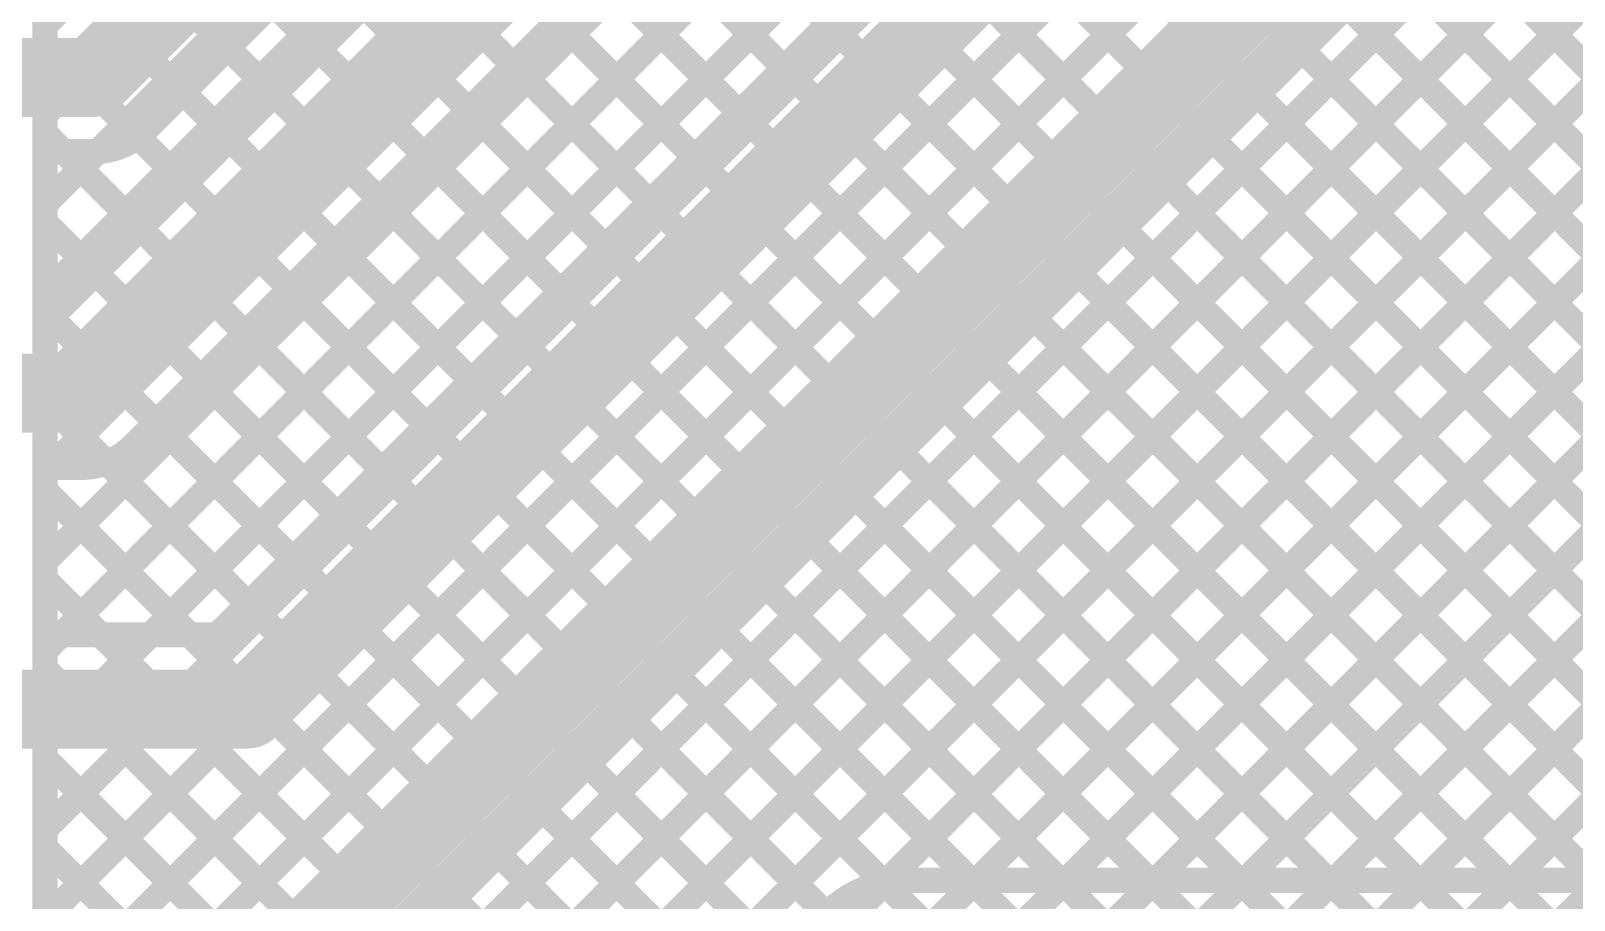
# Model space of a CAD drawing. Header units: millimetres. Extents: x 3.9 to 7.44, y 1.03 to 3.16.
# Drawn here: x 5.0895 to 5.5782, y 1.3947 to 1.67 of the extents above; entities that cross this region are included whole.
import ezdxf

# ---------------------------------------------------------------- set-up
doc = ezdxf.new("R2010")
doc.units = ezdxf.units.MM
doc.header["$MEASUREMENT"] = 0
doc.layers.add('BottomLayer', color=5, linetype='Continuous')
doc.layers.add('TopLayer', color=1, linetype='Continuous')

msp = doc.modelspace()

# ---------------------------------------------------------------- linework, layer by layer
at = {"layer": 'BottomLayer'}
for points, const_width in [([(5.09401, 1.36048), (5.968, 2.23448)], 0.008), ([(5.09401, 1.3322), (5.968, 2.20619)], 0.008), ([(5.09401, 1.30391), (5.968, 2.17791)], 0.008), ([(5.09401, 1.27563), (5.968, 2.14962)], 0.008), ([(5.09821, 1.25155), (5.968, 2.12134)], 0.008), ([(5.10921, 1.65521), (5.516, 2.062)], 0.025), ([(5.09401, 1.58676), (5.54575, 2.0385)], 0.008), ([(5.12585, 1.63861), (5.52573, 2.0385)], 0.008), ([(5.11235, 1.23741), (5.88946, 2.01452)], 0.008), ([(5.09548, 1.57871), (5.52637, 2.0096)], 0.008), ([(5.10521, 1.55521), (5.543, 1.993)], 0.025), ([(5.1265, 1.22327), (5.894, 1.99077)], 0.008), ([(5.09401, 1.47362), (5.58989, 1.9695)], 0.008), ([(5.09401, 1.44534), (5.61817, 1.9695)], 0.008), ([(5.09401, 1.5019), (5.5616, 1.9695)], 0.008), ([(5.09401, 1.38877), (5.67474, 1.9695)], 0.008), ([(5.09401, 1.41705), (5.64646, 1.9695)], 0.008), ([(5.12185, 1.53861), (5.55273, 1.9695)], 0.008), ([(5.14064, 1.20912), (5.894, 1.96249)], 0.008), ([(5.36009, 1.40029), (5.894, 1.9342)], 0.008), ([(5.38908, 1.401), (5.894, 1.90592)], 0.008), ([(5.41737, 1.401), (5.894, 1.87763)], 0.008), ([(5.44565, 1.401), (5.88904, 1.84439)], 0.008), ([(5.412, 1.82877), (5.81743, 1.42334)], 0.008), ([(5.47394, 1.401), (5.89481, 1.82187)], 0.008), ([(5.39786, 1.81463), (5.80329, 1.4092)], 0.008), ([(5.50222, 1.401), (5.91732, 1.8161)], 0.008), ([(5.5305, 1.401), (5.935, 1.8055)], 0.008), ([(5.38372, 1.80049), (5.78221, 1.402)], 0.008), ([(5.36958, 1.78634), (5.75392, 1.402)], 0.008), ([(5.55879, 1.401), (5.935, 1.77721)], 0.008), ([(5.35544, 1.7722), (5.72564, 1.402)], 0.008), ([(5.34129, 1.75806), (5.69735, 1.402)], 0.008), ([(5.32715, 1.74392), (5.66907, 1.402)], 0.008), ([(5.31301, 1.72978), (5.64079, 1.402)], 0.008), ([(5.29887, 1.71563), (5.6125, 1.402)], 0.008), ([(5.28473, 1.70149), (5.58522, 1.401)], 0.008), ([(5.27058, 1.68735), (5.55693, 1.401)], 0.008), ([(5.16601, 1.67878), (5.18078, 1.66401)], 0.008), ([(5.25644, 1.67321), (5.52865, 1.401)], 0.008), ([(5.04364, 1.65521), (5.10921, 1.65521)], 0.025), ([(5.15187, 1.66464), (5.16664, 1.64987)], 0.008), ([(5.2423, 1.65907), (5.50036, 1.401)], 0.008), ([(5.13773, 1.6505), (5.1525, 1.63573)], 0.008), ([(5.22816, 1.64492), (5.47208, 1.401)], 0.008), ([(5.12344, 1.63651), (5.13835, 1.62159)], 0.008), ([(5.09401, 1.61504), (5.11073, 1.63176)], 0.008), ([(5.09401, 1.63171), (5.10921, 1.63171)], 0.008), ([(5.09401, 1.60558), (5.09401, 1.63171)], 0.008), ([(5.09995, 1.63171), (5.12421, 1.60745)], 0.008), ([(5.21401, 1.63078), (5.4438, 1.401)], 0.008), ([(5.19987, 1.61664), (5.41551, 1.401)], 0.008), ([(5.09401, 1.60937), (5.11007, 1.5933)], 0.008), ([(5.09401, 1.57871), (5.09401, 1.60484)], 0.008), ([(5.18573, 1.6025), (5.38723, 1.401)], 0.008), ([(5.17159, 1.58835), (5.35973, 1.40021)], 0.008), ([(5.15745, 1.57421), (5.34148, 1.39018)], 0.008), ([(5.04364, 1.55521), (5.10521, 1.55521)], 0.025), ([(5.1433, 1.56007), (5.32733, 1.37604)], 0.008), ([(5.12916, 1.54593), (5.31319, 1.3619)], 0.008), ([(5.09401, 1.53171), (5.10521, 1.53171)], 0.008), ([(5.09401, 1.50558), (5.09401, 1.53171)], 0.008), ([(5.11356, 1.53325), (5.29905, 1.34776)], 0.008), ([(5.09401, 1.52451), (5.28491, 1.33361)], 0.008), ([(5.09401, 1.40558), (5.09401, 1.50484)], 0.008), ([(5.09401, 1.49623), (5.27076, 1.31947)], 0.008), ([(5.09401, 1.46794), (5.25662, 1.30533)], 0.008), ([(5.09401, 1.43966), (5.24248, 1.29119)], 0.008), ([(5.09401, 1.41138), (5.22834, 1.27705)], 0.008), ([(5.09401, 1.30558), (5.09401, 1.40484)], 0.008), ([(5.3672, 1.401), (5.58857, 1.401)], 0.008)]:
    msp.add_lwpolyline(points, dxfattribs=dict(at, const_width=const_width))
for points, const_width in [([(5.25444, 1.67321, 1), (5.25844, 1.67321, 1)], 0.004), ([(5.10296, 1.65521, 1), (5.11546, 1.65521, 1)], 0.0125), ([(5.10296, 1.65521, 1), (5.11546, 1.65521, 1)], 0.0125), ([(5.14987, 1.66464, 1), (5.15387, 1.66464, 1)], 0.004), ([(5.17878, 1.66401, 1), (5.18278, 1.66401, 1)], 0.004), ([(5.2403, 1.65907, 1), (5.2443, 1.65907, 1)], 0.004), ([(5.13573, 1.6505, 1), (5.13973, 1.6505, 1)], 0.004), ([(5.16464, 1.64987, 1), (5.16864, 1.64987, 1)], 0.004), ([(5.22616, 1.64492, 1), (5.23016, 1.64492, 1)], 0.004), ([(5.12383, 1.6386, 1), (5.12783, 1.6386, 1)], 0.004), ([(5.12385, 1.63861, 1), (5.12785, 1.63861, 1)], 0.004), ([(5.12385, 1.63861, 1), (5.12785, 1.63861, 1)], 0.004), ([(5.12144, 1.63651, 1), (5.12544, 1.63651, 1)], 0.004), ([(5.1505, 1.63573, 1), (5.1545, 1.63573, 1)], 0.004), ([(5.09201, 1.63171, 1), (5.09601, 1.63171, 1)], 0.004), ([(5.09201, 1.63171, 1), (5.09601, 1.63171, 1)], 0.004), ([(5.09795, 1.63171, 1), (5.10195, 1.63171, 1)], 0.004), ([(5.10721, 1.63171, 1), (5.11121, 1.63171, 1)], 0.004), ([(5.10721, 1.63171, 1), (5.11121, 1.63171, 1)], 0.004), ([(5.10721, 1.63171, 1), (5.11121, 1.63171, 1)], 0.004), ([(5.10873, 1.63176, 1), (5.11273, 1.63176, 1)], 0.004), ([(5.21201, 1.63078, 1), (5.21601, 1.63078, 1)], 0.004), ([(5.13635, 1.62159, 1), (5.14035, 1.62159, 1)], 0.004), ([(5.09201, 1.61504, 1), (5.09601, 1.61504, 1)], 0.004), ([(5.19787, 1.61664, 1), (5.20187, 1.61664, 1)], 0.004), ([(5.09201, 1.60937, 1), (5.09601, 1.60937, 1)], 0.004), ([(5.09201, 1.60558, 1), (5.09601, 1.60558, 1)], 0.004), ([(5.09201, 1.60484, 1), (5.09601, 1.60484, 1)], 0.004), ([(5.12221, 1.60745, 1), (5.12621, 1.60745, 1)], 0.004), ([(5.18373, 1.6025, 1), (5.18773, 1.6025, 1)], 0.004), ([(5.10807, 1.5933, 1), (5.11207, 1.5933, 1)], 0.004), ([(5.09201, 1.58676, 1), (5.09601, 1.58676, 1)], 0.004), ([(5.16959, 1.58835, 1), (5.17359, 1.58835, 1)], 0.004), ([(5.09201, 1.57871, 1), (5.09601, 1.57871, 1)], 0.004), ([(5.09348, 1.57871, 1), (5.09748, 1.57871, 1)], 0.004), ([(5.15545, 1.57421, 1), (5.15945, 1.57421, 1)], 0.004), ([(5.09896, 1.55521, 1), (5.11146, 1.55521, 1)], 0.0125), ([(5.09896, 1.55521, 1), (5.11146, 1.55521, 1)], 0.0125), ([(5.1413, 1.56007, 1), (5.1453, 1.56007, 1)], 0.004), ([(5.12716, 1.54593, 1), (5.13116, 1.54593, 1)], 0.004), ([(5.11983, 1.5386, 1), (5.12383, 1.5386, 1)], 0.004), ([(5.11985, 1.53861, 1), (5.12385, 1.53861, 1)], 0.004), ([(5.11985, 1.53861, 1), (5.12385, 1.53861, 1)], 0.004), ([(5.09201, 1.53171, 1), (5.09601, 1.53171, 1)], 0.004), ([(5.09201, 1.53171, 1), (5.09601, 1.53171, 1)], 0.004), ([(5.10321, 1.53171, 1), (5.10721, 1.53171, 1)], 0.004), ([(5.10321, 1.53171, 1), (5.10721, 1.53171, 1)], 0.004), ([(5.10321, 1.53171, 1), (5.10721, 1.53171, 1)], 0.004), ([(5.11156, 1.53325, 1), (5.11556, 1.53325, 1)], 0.004), ([(5.09201, 1.52451, 1), (5.09601, 1.52451, 1)], 0.004), ([(5.09201, 1.50558, 1), (5.09601, 1.50558, 1)], 0.004), ([(5.09201, 1.50484, 1), (5.09601, 1.50484, 1)], 0.004), ([(5.09201, 1.5019, 1), (5.09601, 1.5019, 1)], 0.004), ([(5.09201, 1.49623, 1), (5.09601, 1.49623, 1)], 0.004), ([(5.09201, 1.47362, 1), (5.09601, 1.47362, 1)], 0.004), ([(5.09201, 1.46794, 1), (5.09601, 1.46794, 1)], 0.004), ([(5.09201, 1.44534, 1), (5.09601, 1.44534, 1)], 0.004), ([(5.09201, 1.43966, 1), (5.09601, 1.43966, 1)], 0.004), ([(5.09201, 1.41705, 1), (5.09601, 1.41705, 1)], 0.004), ([(5.09201, 1.41138, 1), (5.09601, 1.41138, 1)], 0.004), ([(5.09201, 1.40558, 1), (5.09601, 1.40558, 1)], 0.004), ([(5.09201, 1.40484, 1), (5.09601, 1.40484, 1)], 0.004), ([(5.35773, 1.40021, 1), (5.36173, 1.40021, 1)], 0.004), ([(5.35809, 1.40029, 1), (5.36209, 1.40029, 1)], 0.004), ([(5.3652, 1.401, 1), (5.3692, 1.401, 1)], 0.004), ([(5.3652, 1.401, 1), (5.3692, 1.401, 1)], 0.004), ([(5.3652, 1.401, 1), (5.3692, 1.401, 1)], 0.004), ([(5.38523, 1.401, 1), (5.38923, 1.401, 1)], 0.004), ([(5.38708, 1.401, 1), (5.39108, 1.401, 1)], 0.004), ([(5.41351, 1.401, 1), (5.41751, 1.401, 1)], 0.004), ([(5.41537, 1.401, 1), (5.41937, 1.401, 1)], 0.004), ([(5.4418, 1.401, 1), (5.4458, 1.401, 1)], 0.004), ([(5.44365, 1.401, 1), (5.44765, 1.401, 1)], 0.004), ([(5.47008, 1.401, 1), (5.47408, 1.401, 1)], 0.004), ([(5.47194, 1.401, 1), (5.47594, 1.401, 1)], 0.004), ([(5.49836, 1.401, 1), (5.50236, 1.401, 1)], 0.004), ([(5.50022, 1.401, 1), (5.50422, 1.401, 1)], 0.004), ([(5.52665, 1.401, 1), (5.53065, 1.401, 1)], 0.004), ([(5.5285, 1.401, 1), (5.5325, 1.401, 1)], 0.004), ([(5.55493, 1.401, 1), (5.55893, 1.401, 1)], 0.004), ([(5.55679, 1.401, 1), (5.56079, 1.401, 1)], 0.004)]:
    msp.add_lwpolyline(points, format="xyb", close=True, dxfattribs=dict(at, const_width=const_width))
at = {"layer": 'BottomLayer', "const_width": 0.008}
for points in [[(5.12585, 1.63861, -0.199188), (5.10921, 1.63171)], [(5.12583, 1.6386, -0.198912), (5.10921, 1.63171)], [(5.12185, 1.53861, -0.199188), (5.10521, 1.53171)], [(5.12183, 1.5386, -0.198912), (5.10521, 1.53171)], [(5.3417, 1.39041, -0.199396), (5.3672, 1.401)], [(5.34175, 1.39046, -0.198912), (5.3672, 1.401)]]:
    msp.add_lwpolyline(points, format="xyb", dxfattribs=at)
at = {"layer": 'TopLayer'}
for points, const_width in [([(5.09401, 1.64333), (5.52948, 2.0788)], 0.008), ([(5.09401, 1.61504), (5.55777, 2.0788)], 0.008), ([(5.09401, 1.67161), (5.5012, 2.0788)], 0.008), ([(5.09401, 1.58676), (5.5735, 2.06625)], 0.008), ([(5.09401, 1.55847), (5.5735, 2.03797)], 0.008), ([(5.09401, 1.53019), (5.5735, 2.00968)], 0.008), ([(5.09401, 1.5019), (5.5735, 1.9814)], 0.008), ([(5.0991, 1.47871), (5.5735, 1.95311)], 0.008), ([(5.12738, 1.47871), (5.5735, 1.92483)], 0.008), ([(5.14848, 1.47871), (5.5735, 1.90373)], 0.008), ([(5.15821, 1.45521), (5.597, 1.894)], 0.025), ([(5.11777, 1.89673), (5.34213, 1.67237)], 0.008), ([(5.10363, 1.88259), (5.32799, 1.65823)], 0.008), ([(5.08949, 1.86845), (5.31385, 1.64408)], 0.008), ([(4.97123, 1.068), (5.77023, 1.867)], 0.008), ([(5.09401, 1.21906), (5.74195, 1.867)], 0.008), ([(5.09401, 1.24735), (5.71366, 1.867)], 0.008), ([(5.12725, 1.19574), (5.79451, 1.863)], 0.008), ([(5.16562, 1.20582), (5.8228, 1.863)], 0.008), ([(5.18605, 1.19797), (5.85108, 1.863)], 0.008), ([(5.20019, 1.18382), (5.87937, 1.863)], 0.008), ([(5.07535, 1.8543), (5.29971, 1.62994)], 0.008), ([(5.15021, 1.35521), (5.636, 1.841)], 0.025), ([(5.20803, 1.16338), (5.88807, 1.84342)], 0.008), ([(5.0612, 1.84016), (5.28557, 1.6158)], 0.008), ([(5.04706, 1.82602), (5.27142, 1.60166)], 0.008), ([(5.16685, 1.33861), (5.6526, 1.82437)], 0.008), ([(5.27978, 1.20685), (5.89432, 1.82138)], 0.008), ([(5.03292, 1.81188), (5.25728, 1.58751)], 0.008), ([(5.30899, 1.20777), (5.90846, 1.80724)], 0.008), ([(5.01878, 1.79773), (5.24314, 1.57337)], 0.008), ([(5.32812, 1.19862), (5.9226, 1.7931)], 0.008), ([(5.34157, 1.18378), (5.93675, 1.77896)], 0.008), ([(5.34893, 1.16285), (5.95089, 1.76481)], 0.008), ([(5.09401, 1.60558), (5.09401, 1.70558)], 0.008), ([(5.5345, 1.70627), (6.17278, 1.068)], 0.008), ([(5.09401, 1.69422), (5.229, 1.55923)], 0.008), ([(5.52036, 1.69213), (6.14449, 1.068)], 0.008), ([(5.50622, 1.67799), (6.11621, 1.068)], 0.008), ([(5.09401, 1.66593), (5.21485, 1.54509)], 0.008), ([(5.49208, 1.66384), (6.08792, 1.068)], 0.008), ([(5.47794, 1.6497), (6.05964, 1.068)], 0.008), ([(5.09401, 1.63765), (5.20071, 1.53095)], 0.008), ([(5.46379, 1.63556), (6.03135, 1.068)], 0.008), ([(5.44965, 1.62142), (6.00307, 1.068)], 0.008), ([(5.09401, 1.60937), (5.18657, 1.5168)], 0.008), ([(5.09401, 1.50558), (5.09401, 1.60484)], 0.008), ([(5.43551, 1.60728), (5.97479, 1.068)], 0.008), ([(5.42137, 1.59313), (5.9465, 1.068)], 0.008), ([(5.09401, 1.58108), (5.17243, 1.50266)], 0.008), ([(5.40723, 1.57899), (5.91822, 1.068)], 0.008), ([(5.39308, 1.56485), (5.88993, 1.068)], 0.008), ([(5.09401, 1.5528), (5.15829, 1.48852)], 0.008), ([(5.37894, 1.55071), (5.86165, 1.068)], 0.008), ([(5.3648, 1.53657), (5.83336, 1.068)], 0.008), ([(5.09401, 1.52451), (5.13981, 1.47871)], 0.008), ([(5.35066, 1.52242), (5.80508, 1.068)], 0.008), ([(5.33651, 1.50828), (5.7768, 1.068)], 0.008), ([(5.09401, 1.47871), (5.09401, 1.50484)], 0.008), ([(5.09401, 1.49623), (5.11152, 1.47871)], 0.008), ([(5.32237, 1.49414), (5.74851, 1.068)], 0.008), ([(5.09401, 1.47871), (5.14848, 1.47871)], 0.008), ([(5.30823, 1.48), (5.72023, 1.068)], 0.008), ([(5.04364, 1.45521), (5.15821, 1.45521)], 0.025), ([(5.29409, 1.46585), (5.69194, 1.068)], 0.008), ([(5.27995, 1.45171), (5.66366, 1.068)], 0.008), ([(5.2658, 1.43757), (5.63537, 1.068)], 0.008), ([(5.25166, 1.42343), (5.60709, 1.068)], 0.008), ([(5.23752, 1.40929), (5.57881, 1.068)], 0.008), ([(5.22338, 1.39514), (5.55052, 1.068)], 0.008)]:
    msp.add_lwpolyline(points, dxfattribs=dict(at, const_width=const_width))
for points, const_width in [([(5.34013, 1.67237, 1), (5.34413, 1.67237, 1)], 0.004), ([(5.09201, 1.67161, 1), (5.09601, 1.67161, 1)], 0.004), ([(5.09201, 1.66593, 1), (5.09601, 1.66593, 1)], 0.004), ([(5.49008, 1.66384, 1), (5.49408, 1.66384, 1)], 0.004), ([(5.32599, 1.65823, 1), (5.32999, 1.65823, 1)], 0.004), ([(5.47594, 1.6497, 1), (5.47994, 1.6497, 1)], 0.004), ([(5.09201, 1.64333, 1), (5.09601, 1.64333, 1)], 0.004), ([(5.31185, 1.64408, 1), (5.31585, 1.64408, 1)], 0.004), ([(5.09201, 1.63765, 1), (5.09601, 1.63765, 1)], 0.004), ([(5.46179, 1.63556, 1), (5.46579, 1.63556, 1)], 0.004), ([(5.29771, 1.62994, 1), (5.30171, 1.62994, 1)], 0.004), ([(5.44765, 1.62142, 1), (5.45165, 1.62142, 1)], 0.004), ([(5.09201, 1.61504, 1), (5.09601, 1.61504, 1)], 0.004), ([(5.28357, 1.6158, 1), (5.28757, 1.6158, 1)], 0.004), ([(5.09201, 1.60937, 1), (5.09601, 1.60937, 1)], 0.004), ([(5.09201, 1.60558, 1), (5.09601, 1.60558, 1)], 0.004), ([(5.09201, 1.60484, 1), (5.09601, 1.60484, 1)], 0.004), ([(5.43351, 1.60728, 1), (5.43751, 1.60728, 1)], 0.004), ([(5.26942, 1.60166, 1), (5.27342, 1.60166, 1)], 0.004), ([(5.41937, 1.59313, 1), (5.42337, 1.59313, 1)], 0.004), ([(5.09201, 1.58676, 1), (5.09601, 1.58676, 1)], 0.004), ([(5.25528, 1.58751, 1), (5.25928, 1.58751, 1)], 0.004), ([(5.09201, 1.58108, 1), (5.09601, 1.58108, 1)], 0.004), ([(5.40523, 1.57899, 1), (5.40923, 1.57899, 1)], 0.004), ([(5.24114, 1.57337, 1), (5.24514, 1.57337, 1)], 0.004), ([(5.39108, 1.56485, 1), (5.39508, 1.56485, 1)], 0.004), ([(5.09201, 1.55847, 1), (5.09601, 1.55847, 1)], 0.004), ([(5.227, 1.55923, 1), (5.231, 1.55923, 1)], 0.004), ([(5.09201, 1.5528, 1), (5.09601, 1.5528, 1)], 0.004), ([(5.37694, 1.55071, 1), (5.38094, 1.55071, 1)], 0.004), ([(5.21285, 1.54509, 1), (5.21685, 1.54509, 1)], 0.004), ([(5.3628, 1.53657, 1), (5.3668, 1.53657, 1)], 0.004), ([(5.19871, 1.53095, 1), (5.20271, 1.53095, 1)], 0.004), ([(5.09201, 1.53019, 1), (5.09601, 1.53019, 1)], 0.004), ([(5.09201, 1.52451, 1), (5.09601, 1.52451, 1)], 0.004), ([(5.34866, 1.52242, 1), (5.35266, 1.52242, 1)], 0.004), ([(5.18457, 1.5168, 1), (5.18857, 1.5168, 1)], 0.004), ([(5.33451, 1.50828, 1), (5.33851, 1.50828, 1)], 0.004), ([(5.09201, 1.50558, 1), (5.09601, 1.50558, 1)], 0.004), ([(5.09201, 1.50484, 1), (5.09601, 1.50484, 1)], 0.004), ([(5.09201, 1.5019, 1), (5.09601, 1.5019, 1)], 0.004), ([(5.17043, 1.50266, 1), (5.17443, 1.50266, 1)], 0.004), ([(5.09201, 1.49623, 1), (5.09601, 1.49623, 1)], 0.004), ([(5.32037, 1.49414, 1), (5.32437, 1.49414, 1)], 0.004), ([(5.15629, 1.48852, 1), (5.16029, 1.48852, 1)], 0.004), ([(5.09201, 1.47871, 1), (5.09601, 1.47871, 1)], 0.004), ([(5.09201, 1.47871, 1), (5.09601, 1.47871, 1)], 0.004), ([(5.0971, 1.47871, 1), (5.1011, 1.47871, 1)], 0.004), ([(5.10952, 1.47871, 1), (5.11352, 1.47871, 1)], 0.004), ([(5.12538, 1.47871, 1), (5.12938, 1.47871, 1)], 0.004), ([(5.13781, 1.47871, 1), (5.14181, 1.47871, 1)], 0.004), ([(5.14648, 1.47871, 1), (5.15048, 1.47871, 1)], 0.004), ([(5.14648, 1.47871, 1), (5.15048, 1.47871, 1)], 0.004), ([(5.30623, 1.48, 1), (5.31023, 1.48, 1)], 0.004), ([(5.15196, 1.45521, 1), (5.16446, 1.45521, 1)], 0.0125), ([(5.15196, 1.45521, 1), (5.16446, 1.45521, 1)], 0.0125), ([(5.29209, 1.46585, 1), (5.29609, 1.46585, 1)], 0.004), ([(5.27795, 1.45171, 1), (5.28195, 1.45171, 1)], 0.004), ([(5.2638, 1.43757, 1), (5.2678, 1.43757, 1)], 0.004), ([(5.24966, 1.42343, 1), (5.25366, 1.42343, 1)], 0.004), ([(5.23552, 1.40929, 1), (5.23952, 1.40929, 1)], 0.004), ([(5.22138, 1.39514, 1), (5.22538, 1.39514, 1)], 0.004)]:
    msp.add_lwpolyline(points, format="xyb", close=True, dxfattribs=dict(at, const_width=const_width))

doc.saveas('drawing.dxf')
